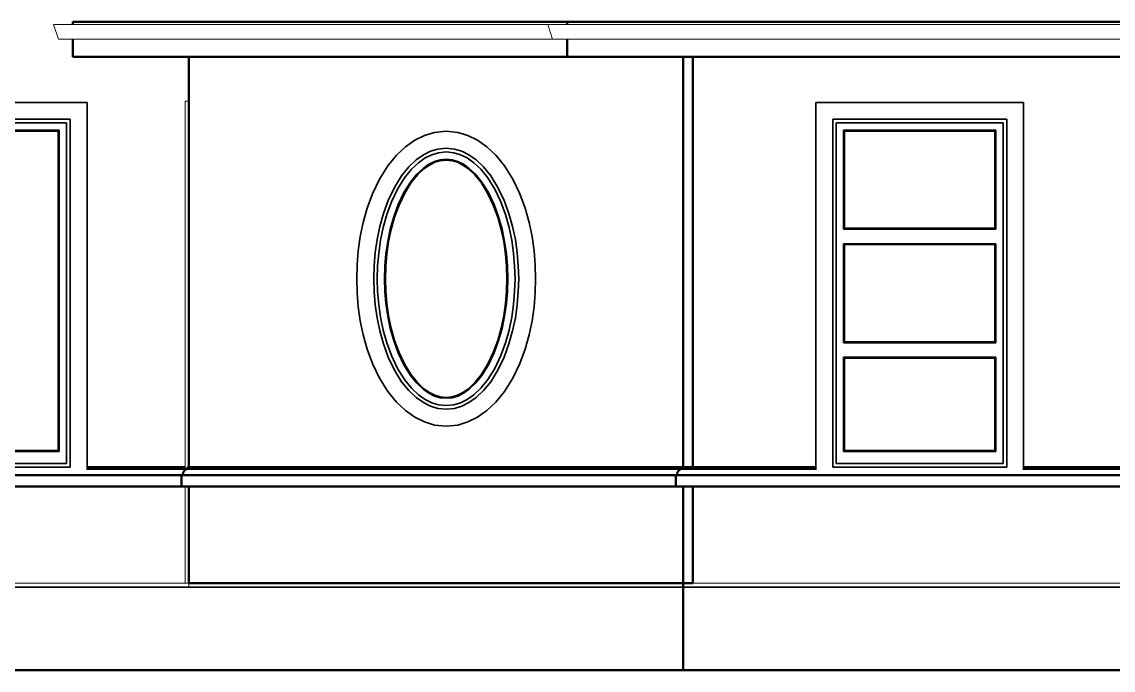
# Model space of a CAD drawing. Header units: inches. Extents: x -382 to 454, y -18 to 290.
# Drawn here: x 110.9 to 336.7, y -18 to 116.2 of the extents above; entities that cross this region are included whole.
import ezdxf

# ---------------------------------------------------------------- set-up
doc = ezdxf.new("R2010")
doc.units = ezdxf.units.IN
doc.header["$LTSCALE"] = 96
doc.header["$MEASUREMENT"] = 0
doc.layers.add('CAD_  Default_Lines', color=7, linetype='Continuous', lineweight=18, true_color=0x000000)

msp = doc.modelspace()

# ---------------------------------------------------------------- linework, layer by layer
at = {"layer": 'CAD_  Default_Lines', "color": 18, "linetype": 'Continuous', "lineweight": 18, "true_color": 0x000000, "transparency": 33554687}
for p, q in [((117.44, 115.59), (118.44, 112.59)), ((453.68, 115.59), (117.44, 115.59)), ((220.68, 112.59), (219.68, 115.59)), ((452.68, 112.59), (118.44, 112.59)), ((144.69, 99.75), (145.44, 99.75)), ((144.69, 23.49), (144.69, 99.75)), ((144.69, 20), (144.69, 0)), ((145.44, 0), (144.69, 0))]:
    msp.add_line(p, q, dxfattribs=at)
at = {"layer": 'CAD_  Default_Lines', "color": 18, "linetype": 'Continuous', "lineweight": 50, "true_color": 0x000000, "transparency": 33554687}
for p, q in [((121.44, 116.15), (121.38, 116.26)), ((223.64, 116.15), (121.44, 116.15)), ((121.44, 116.15), (121.44, 115.59)), ((449.68, 116.15), (223.68, 116.15)), ((223.68, 115.59), (223.68, 116.15)), ((121.44, 108.9), (121.44, 112.59)), ((223.68, 108.9), (223.68, 112.59)), ((449.68, 108.9), (121.44, 108.9)), ((145.44, 24), (145.44, 108.9)), ((247.68, 108.9), (247.68, 24)), ((249.68, 24), (249.68, 108.9)), ((124.37, 24), (144.69, 24)), ((144.69, 23.67), (124.37, 23.67)), ((144.22, 22.68), (144.19, 22.33)), ((144.22, 22.68), (144.32, 23)), ((144.32, 23), (144.48, 23.28)), ((144.48, 23.28), (144.69, 23.49)), ((144.69, 23.49), (144.93, 23.62)), ((145.19, 23.67), (144.93, 23.62)), ((275.15, 24), (145.19, 24)), ((145.19, 23.67), (145.19, 24)), ((275.15, 23.67), (145.19, 23.67)), ((246.43, 22.33), (246.46, 22.68)), ((246.46, 22.68), (246.56, 23)), ((246.72, 23.28), (246.56, 23)), ((246.93, 23.49), (246.72, 23.28)), ((246.93, 23.49), (247.17, 23.62)), ((247.17, 23.62), (247.43, 23.67)), ((247.43, 24), (247.43, 23.67)), ((318.15, 24), (357, 24)), ((318.15, 23.67), (357, 23.67)), ((60.71, 22.33), (427.18, 22.33)), ((143.94, 22.33), (143.94, 20)), ((246.18, 22.33), (246.18, 20)), ((60.71, 20), (427.18, 20)), ((145.44, 0), (145.44, 20)), ((247.68, -18), (247.68, 20)), ((249.68, 0), (249.68, 20)), ((145.44, 0), (249.68, 0)), ((425.68, -18), (60.71, -18))]:
    msp.add_line(p, q, dxfattribs=at)
at = {"layer": 'CAD_  Default_Lines', "color": 18, "linetype": 'Continuous', "lineweight": 35, "true_color": 0x000000, "transparency": 33554687}
for p, q in [((69.37, 99.5), (124.37, 99.5)), ((124.37, 99.5), (124.37, 23.56)), ((275.15, 23.49), (275.15, 99.5)), ((318.15, 99.5), (275.15, 99.5)), ((318.15, 99.5), (318.15, 23.49)), ((72.87, 96), (120.87, 96)), ((73.62, 95.25), (120.12, 95.25)), ((120.12, 95.25), (120.12, 24.75)), ((120.87, 24), (120.87, 96)), ((314.65, 96), (278.65, 96)), ((278.65, 96), (278.65, 24)), ((279.4, 95.25), (313.9, 95.25)), ((279.4, 24.75), (279.4, 95.25)), ((313.9, 95.25), (313.9, 24.75)), ((314.65, 96), (314.65, 24)), ((118.62, 93.75), (98.38, 93.75)), ((98.56, 93.56), (118.43, 93.56)), ((118.62, 93.75), (118.43, 93.56)), ((118.43, 93.56), (118.43, 27.44)), ((118.62, 27.25), (118.62, 93.75)), ((194.18, 92.64), (192.17, 91.65)), ((196.28, 93.27), (194.18, 92.64)), ((198.68, 93.52), (196.28, 93.27)), ((198.68, 93.52), (201.08, 93.27)), ((201.08, 93.27), (203.18, 92.64)), ((205.19, 91.65), (203.18, 92.64)), ((280.9, 93.75), (280.9, 73.25)), ((312.4, 93.75), (280.9, 93.75)), ((281.09, 93.56), (280.9, 93.75)), ((281.09, 73.44), (281.09, 93.56)), ((281.09, 93.56), (312.21, 93.56)), ((312.21, 93.56), (312.4, 93.75)), ((312.21, 93.56), (312.21, 73.44)), ((312.4, 73.25), (312.4, 93.75)), ((190.25, 90.29), (192.17, 91.65)), ((205.19, 91.65), (207.11, 90.29)), ((188.39, 88.54), (186.61, 86.34)), ((190.25, 90.29), (188.39, 88.54)), ((192.47, 87.58), (193.97, 88.63)), ((193.97, 88.63), (195.47, 89.37)), ((195.74, 88.67), (194.35, 87.99)), ((195.47, 89.37), (196.97, 89.82)), ((195.74, 88.67), (197.11, 89.08)), ((196.97, 89.82), (198.68, 90)), ((198.68, 89.25), (197.11, 89.08)), ((200.39, 89.82), (198.68, 90)), ((198.68, 89.25), (200.24, 89.08)), ((200.24, 89.08), (201.62, 88.67)), ((200.39, 89.82), (201.89, 89.37)), ((203.01, 87.99), (201.62, 88.67)), ((201.89, 89.37), (203.39, 88.63)), ((203.39, 88.63), (204.89, 87.58)), ((207.11, 90.29), (208.96, 88.54)), ((208.96, 88.54), (210.75, 86.34)), ((186.61, 86.34), (184.89, 83.58)), ((190.97, 86.16), (189.47, 84.31)), ((192.47, 87.58), (190.97, 86.16)), ((191.52, 85.65), (192.94, 86.99)), ((193.9, 85.83), (192.62, 84.63)), ((192.94, 86.99), (194.35, 87.99)), ((193.9, 85.83), (195.12, 86.69)), ((194.01, 85.68), (195.22, 86.53)), ((196.29, 87.27), (195.12, 86.69)), ((195.22, 86.53), (196.36, 87.1)), ((196.29, 87.27), (197.41, 87.61)), ((196.36, 87.1), (197.45, 87.42)), ((198.68, 87.74), (197.41, 87.61)), ((197.45, 87.42), (198.68, 87.55)), ((199.95, 87.61), (198.68, 87.74)), ((198.68, 87.55), (199.91, 87.42)), ((199.91, 87.42), (201, 87.1)), ((199.95, 87.61), (201.06, 87.27)), ((201, 87.1), (202.14, 86.53)), ((202.24, 86.69), (201.06, 87.27)), ((202.14, 86.53), (203.34, 85.68)), ((202.24, 86.69), (203.46, 85.83)), ((204.42, 86.99), (203.01, 87.99)), ((204.74, 84.63), (203.46, 85.83)), ((204.42, 86.99), (205.84, 85.65)), ((204.89, 87.58), (206.39, 86.16)), ((206.39, 86.16), (207.89, 84.31)), ((210.75, 86.34), (212.47, 83.58)), ((183.45, 80.56), (184.89, 83.58)), ((187.97, 81.9), (189.47, 84.31)), ((190.08, 83.87), (188.63, 81.54)), ((191.52, 85.65), (190.08, 83.87)), ((191.3, 83), (192.62, 84.63)), ((191.46, 82.89), (192.76, 84.5)), ((192.76, 84.5), (194.01, 85.68)), ((203.34, 85.68), (204.6, 84.5)), ((204.6, 84.5), (205.9, 82.89)), ((206.06, 83), (204.74, 84.63)), ((207.28, 83.87), (205.84, 85.65)), ((208.73, 81.54), (207.28, 83.87)), ((209.39, 81.9), (207.89, 84.31)), ((213.91, 80.56), (212.47, 83.58)), ((187.97, 81.9), (186.68, 79.2)), ((188.63, 81.54), (187.37, 78.91)), ((191.3, 83), (189.94, 80.82)), ((190.11, 80.73), (191.46, 82.89)), ((205.9, 82.89), (207.25, 80.73)), ((206.06, 83), (207.41, 80.82)), ((209.99, 78.91), (208.73, 81.54)), ((210.68, 79.2), (209.39, 81.9)), ((182.36, 77.58), (183.45, 80.56)), ((185.69, 76.5), (186.68, 79.2)), ((188.76, 78.33), (189.94, 80.82)), ((188.93, 78.25), (190.11, 80.73)), ((207.25, 80.73), (208.43, 78.25)), ((207.41, 80.82), (208.6, 78.33)), ((211.67, 76.5), (210.68, 79.2)), ((213.91, 80.56), (215, 77.58)), ((181.53, 74.63), (182.36, 77.58)), ((186.4, 76.27), (187.37, 78.91)), ((188.76, 78.33), (187.83, 75.81)), ((188.01, 75.75), (188.93, 78.25)), ((208.43, 78.25), (209.35, 75.75)), ((208.6, 78.33), (209.53, 75.81)), ((210.96, 76.27), (209.99, 78.91)), ((215.83, 74.63), (215, 77.58)), ((180.92, 71.71), (181.53, 74.63)), ((185.69, 76.5), (184.93, 73.8)), ((186.4, 76.27), (185.66, 73.62)), ((187.12, 73.27), (187.83, 75.81)), ((187.3, 73.22), (188.01, 75.75)), ((209.35, 75.75), (210.06, 73.22)), ((210.24, 73.27), (209.53, 75.81)), ((211.7, 73.62), (210.96, 76.27)), ((212.43, 73.8), (211.67, 76.5)), ((215.83, 74.63), (216.44, 71.71)), ((184.37, 71.1), (184.93, 73.8)), ((185.66, 73.62), (185.11, 70.97)), ((187.12, 73.27), (186.59, 70.71)), ((186.77, 70.68), (187.3, 73.22)), ((210.06, 73.22), (210.59, 70.68)), ((210.24, 73.27), (210.77, 70.71)), ((212.25, 70.97), (211.7, 73.62)), ((212.43, 73.8), (212.99, 71.1)), ((280.9, 73.25), (281.09, 73.44)), ((312.4, 73.25), (280.9, 73.25)), ((312.21, 73.44), (281.09, 73.44)), ((312.21, 73.44), (312.4, 73.25)), ((180.92, 71.71), (180.5, 68.8)), ((183.98, 68.4), (184.37, 71.1)), ((185.11, 70.97), (184.73, 68.32)), ((186.59, 70.71), (186.22, 68.15)), ((186.41, 68.12), (186.77, 70.68)), ((210.59, 70.68), (210.95, 68.12)), ((211.14, 68.15), (210.77, 70.71)), ((212.25, 70.97), (212.63, 68.32)), ((212.99, 71.1), (213.38, 68.4)), ((216.86, 68.8), (216.44, 71.71)), ((280.9, 70.25), (280.9, 49.75)), ((312.4, 70.25), (280.9, 70.25)), ((281.09, 70.06), (280.9, 70.25)), ((281.09, 49.94), (281.09, 70.06)), ((281.09, 70.06), (312.21, 70.06)), ((312.21, 70.06), (312.4, 70.25)), ((312.21, 70.06), (312.21, 49.94)), ((312.4, 70.25), (312.4, 49.75)), ((180.5, 68.8), (180.26, 65.9)), ((183.75, 65.7), (183.98, 68.4)), ((184.73, 68.32), (184.5, 65.66)), ((186.22, 68.15), (186, 65.57)), ((186.19, 65.56), (186.41, 68.12)), ((210.95, 68.12), (211.17, 65.56)), ((211.36, 65.57), (211.14, 68.15)), ((212.85, 65.66), (212.63, 68.32)), ((213.38, 68.4), (213.6, 65.7)), ((216.86, 68.8), (217.1, 65.9)), ((180.18, 63), (180.26, 65.9)), ((183.75, 65.7), (183.68, 63)), ((184.5, 65.66), (184.43, 63)), ((185.93, 63), (186, 65.57)), ((186.12, 63), (186.19, 65.56)), ((186.14, 66.4), (186.17, 67.27)), ((186.17, 66.59), (186.14, 65.71)), ((186.14, 65.71), (186.14, 66.4)), ((186.17, 67.27), (186.17, 66.59)), ((211.17, 65.56), (211.24, 63)), ((211.43, 63), (211.36, 65.57)), ((212.93, 63), (212.85, 65.66)), ((213.68, 63), (213.6, 65.7)), ((217.1, 65.9), (217.18, 63)), ((180.18, 63), (180.26, 60.1)), ((183.68, 63), (183.75, 60.3)), ((184.5, 60.34), (184.43, 63)), ((185.93, 63), (186, 60.43)), ((186.19, 60.44), (186.12, 63)), ((211.24, 63), (211.17, 60.44)), ((211.43, 63), (211.36, 60.43)), ((212.85, 60.34), (212.93, 63)), ((213.6, 60.3), (213.68, 63)), ((217.1, 60.1), (217.18, 63)), ((180.26, 60.1), (180.5, 57.2)), ((183.75, 60.3), (183.98, 57.6)), ((184.73, 57.68), (184.5, 60.34)), ((186, 60.43), (186.22, 57.85)), ((186.41, 57.88), (186.19, 60.44)), ((211.17, 60.44), (210.95, 57.88)), ((211.14, 57.85), (211.36, 60.43)), ((212.63, 57.68), (212.85, 60.34)), ((213.6, 60.3), (213.38, 57.6)), ((217.1, 60.1), (216.86, 57.2)), ((180.5, 57.2), (180.92, 54.29)), ((183.98, 57.6), (184.37, 54.9)), ((184.73, 57.68), (185.11, 55.03)), ((186.59, 55.29), (186.22, 57.85)), ((186.77, 55.32), (186.41, 57.88)), ((210.95, 57.88), (210.59, 55.32)), ((210.77, 55.29), (211.14, 57.85)), ((212.63, 57.68), (212.25, 55.03)), ((213.38, 57.6), (212.99, 54.9)), ((216.86, 57.2), (216.44, 54.29)), ((181.53, 51.37), (180.92, 54.29)), ((184.37, 54.9), (184.93, 52.2)), ((185.11, 55.03), (185.66, 52.38)), ((186.59, 55.29), (187.12, 52.73)), ((187.3, 52.78), (186.77, 55.32)), ((210.59, 55.32), (210.06, 52.78)), ((210.77, 55.29), (210.24, 52.73)), ((211.7, 52.38), (212.25, 55.03)), ((212.43, 52.2), (212.99, 54.9)), ((216.44, 54.29), (215.83, 51.37)), ((185.69, 49.5), (184.93, 52.2)), ((186.4, 49.73), (185.66, 52.38)), ((187.83, 50.19), (187.12, 52.73)), ((188.01, 50.25), (187.3, 52.78)), ((210.06, 52.78), (209.35, 50.25)), ((210.24, 52.73), (209.53, 50.19)), ((210.96, 49.73), (211.7, 52.38)), ((212.43, 52.2), (211.67, 49.5)), ((182.36, 48.42), (181.53, 51.37)), ((187.37, 47.09), (186.4, 49.73)), ((187.83, 50.19), (188.76, 47.67)), ((188.93, 47.75), (188.01, 50.25)), ((209.35, 50.25), (208.43, 47.75)), ((208.6, 47.67), (209.53, 50.19)), ((210.96, 49.73), (209.99, 47.09)), ((215.83, 51.37), (215, 48.42)), ((280.9, 49.75), (281.09, 49.94)), ((280.9, 49.75), (312.4, 49.75)), ((312.21, 49.94), (281.09, 49.94)), ((312.4, 49.75), (312.21, 49.94)), ((182.36, 48.42), (183.45, 45.44)), ((186.68, 46.8), (185.69, 49.5)), ((189.94, 45.18), (188.76, 47.67)), ((190.11, 45.27), (188.93, 47.75)), ((208.43, 47.75), (207.25, 45.27)), ((208.6, 47.67), (207.41, 45.18)), ((211.67, 49.5), (210.68, 46.8)), ((213.91, 45.44), (215, 48.42)), ((183.45, 45.44), (184.89, 42.42)), ((186.68, 46.8), (187.97, 44.1)), ((188.63, 44.46), (187.37, 47.09)), ((191.3, 43), (189.94, 45.18)), ((191.46, 43.11), (190.11, 45.27)), ((207.25, 45.27), (205.9, 43.11)), ((207.41, 45.18), (206.06, 43)), ((208.73, 44.46), (209.99, 47.09)), ((210.68, 46.8), (209.39, 44.1)), ((213.91, 45.44), (212.47, 42.42)), ((312.4, 46.75), (280.9, 46.75)), ((280.9, 27.25), (280.9, 46.75)), ((280.9, 46.75), (281.09, 46.56)), ((281.09, 27.44), (281.09, 46.56)), ((281.09, 46.56), (312.21, 46.56)), ((312.4, 46.75), (312.21, 46.56)), ((312.21, 46.56), (312.21, 27.44)), ((312.4, 27.25), (312.4, 46.75)), ((189.47, 41.69), (187.97, 44.1)), ((190.08, 42.13), (188.63, 44.46)), ((191.3, 43), (192.62, 41.37)), ((192.76, 41.5), (191.46, 43.11)), ((205.9, 43.11), (204.6, 41.5)), ((204.74, 41.37), (206.06, 43)), ((207.28, 42.13), (208.73, 44.46)), ((209.39, 44.1), (207.89, 41.69)), ((184.89, 42.42), (186.61, 39.66)), ((190.97, 39.84), (189.47, 41.69)), ((191.52, 40.35), (190.08, 42.13)), ((192.62, 41.37), (193.9, 40.17)), ((194.01, 40.32), (192.76, 41.5)), ((204.6, 41.5), (203.34, 40.32)), ((204.74, 41.37), (203.46, 40.17)), ((207.28, 42.13), (205.84, 40.35)), ((206.39, 39.84), (207.89, 41.69)), ((210.75, 39.66), (212.47, 42.42)), ((188.39, 37.46), (186.61, 39.66)), ((190.97, 39.84), (192.47, 38.42)), ((192.94, 39.01), (191.52, 40.35)), ((193.97, 37.37), (192.47, 38.42)), ((192.94, 39.01), (194.35, 38.01)), ((195.12, 39.31), (193.9, 40.17)), ((195.22, 39.47), (194.01, 40.32)), ((196.29, 38.73), (195.12, 39.31)), ((196.36, 38.9), (195.22, 39.47)), ((197.41, 38.39), (196.29, 38.73)), ((197.45, 38.58), (196.36, 38.9)), ((197.41, 38.39), (198.68, 38.26)), ((198.68, 38.45), (197.45, 38.58)), ((199.91, 38.58), (198.68, 38.45)), ((198.68, 38.26), (199.95, 38.39)), ((201, 38.9), (199.91, 38.58)), ((201.06, 38.73), (199.95, 38.39)), ((202.14, 39.47), (201, 38.9)), ((201.06, 38.73), (202.24, 39.31)), ((203.34, 40.32), (202.14, 39.47)), ((202.24, 39.31), (203.46, 40.17)), ((204.42, 39.01), (203.01, 38.01)), ((204.89, 38.42), (203.39, 37.37)), ((205.84, 40.35), (204.42, 39.01)), ((204.89, 38.42), (206.39, 39.84)), ((210.75, 39.66), (208.96, 37.46)), ((190.25, 35.71), (188.39, 37.46)), ((193.97, 37.37), (195.47, 36.63)), ((195.74, 37.33), (194.35, 38.01)), ((196.97, 36.18), (195.47, 36.63)), ((197.11, 36.92), (195.74, 37.33)), ((196.97, 36.18), (198.68, 36)), ((197.11, 36.92), (198.68, 36.75)), ((200.24, 36.92), (198.68, 36.75)), ((198.68, 36), (200.39, 36.18)), ((200.24, 36.92), (201.62, 37.33)), ((201.89, 36.63), (200.39, 36.18)), ((203.01, 38.01), (201.62, 37.33)), ((201.89, 36.63), (203.39, 37.37)), ((207.11, 35.71), (208.96, 37.46)), ((190.25, 35.71), (192.17, 34.35)), ((192.17, 34.35), (194.18, 33.36)), ((203.18, 33.36), (205.19, 34.35)), ((205.19, 34.35), (207.11, 35.71)), ((196.28, 32.73), (194.18, 33.36)), ((198.68, 32.48), (196.28, 32.73)), ((201.08, 32.73), (198.68, 32.48)), ((203.18, 33.36), (201.08, 32.73)), ((98.38, 27.25), (118.62, 27.25)), ((118.43, 27.44), (98.56, 27.44)), ((118.43, 27.44), (118.62, 27.25)), ((281.09, 27.44), (280.9, 27.25)), ((280.9, 27.25), (312.4, 27.25)), ((312.21, 27.44), (281.09, 27.44)), ((312.4, 27.25), (312.21, 27.44)), ((72.87, 24), (120.87, 24)), ((120.12, 24.75), (73.62, 24.75)), ((278.65, 24), (314.65, 24)), ((313.9, 24.75), (279.4, 24.75))]:
    msp.add_line(p, q, dxfattribs=at)
at = {"layer": 'CAD_  Default_Lines', "color": 18, "linetype": 'Continuous', "lineweight": 9, "true_color": 0x000000, "transparency": 33554687}
for p, q in [((144.69, 0), (60.71, 0)), ((145.44, -0.87), (145.44, 0)), ((145.44, 0), (425.68, 0)), ((247.68, -0.87), (247.68, 0)), ((425.68, -0.75), (60.71, -0.75)), ((425.68, -0.87), (60.71, -0.87))]:
    msp.add_line(p, q, dxfattribs=at)

doc.saveas('drawing.dxf')
